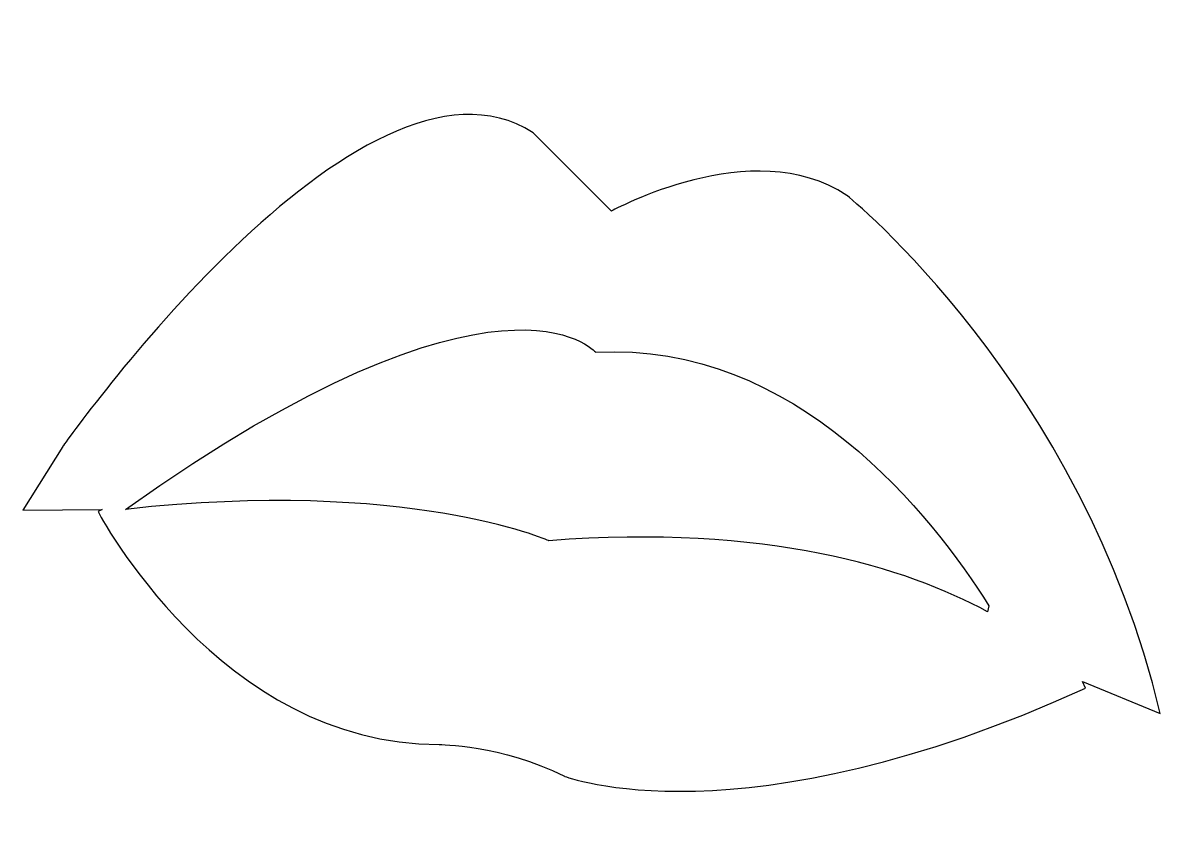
# Model space of a CAD drawing. Header units: centimetres. Extents: x -10.1 to 10.1, y -6.9 to 7.6.
import ezdxf

# ---------------------------------------------------------------- set-up
doc = ezdxf.new("R2010")
doc.units = ezdxf.units.CM
doc.header["$MEASUREMENT"] = 0
doc.layers.add('Camada 1', color=7, linetype='Continuous')

msp = doc.modelspace()

# ---------------------------------------------------------------- linework, layer by layer
at = {"layer": 'Camada 1'}
for points, knots in [([(-8.66012, -1.00063), (-8.66012, -1.00063), (-10.0641, -1.01219), (-10.0641, -1.01219), (-10.0641, -1.01219), (-10.0641, -1.01219), (-9.35721, 0.11189), (-9.35721, 0.11189), (-9.35721, 0.11189), (-9.35721, 0.11189), (-4.08626, 7.60468), (-1.03403, 5.66097), (-1.03403, 5.66097), (-1.03403, 5.66097), (0.35212, 4.27349), (0.35212, 4.27349), (0.35212, 4.27349), (0.35212, 4.27349), (2.85079, 5.66097), (4.51592, 4.55294), (4.51592, 4.55294), (4.51592, 4.55294), (8.67705, 1.22173), (10.0641, -4.60458), (10.0641, -4.60458), (10.0641, -4.60458), (8.68954, -4.0412), (8.68954, -4.0412), (8.68954, -4.0412), (8.68954, -4.0412), (8.74037, -4.16066), (8.74037, -4.16066), (8.74037, -4.16066), (2.63683, -6.93654), (-0.48047, -5.7153), (-0.48047, -5.7153), (-0.48047, -5.7153), (-1.59026, -5.15727), (-2.69741, -5.15727), (-2.69741, -5.15727), (-2.69741, -5.15727), (-6.58401, -5.15727), (-8.73232, -1.03803), (-8.73232, -1.03803), (-8.73232, -1.03803), (-8.73232, -1.03803), (-8.66012, -1.00063), (-8.66012, -1.00063)], [0, 0, 0, 0, 0.07692308, 0.07692308, 0.07692308, 0.07692308, 0.15384615, 0.15384615, 0.15384615, 0.15384615, 0.23076923, 0.23076923, 0.23076923, 0.23076923, 0.30769231, 0.30769231, 0.30769231, 0.30769231, 0.38461538, 0.38461538, 0.38461538, 0.38461538, 0.46153846, 0.46153846, 0.46153846, 0.46153846, 0.53846154, 0.53846154, 0.53846154, 0.53846154, 0.61538462, 0.61538462, 0.61538462, 0.61538462, 0.69230769, 0.69230769, 0.69230769, 0.69230769, 0.76923077, 0.76923077, 0.76923077, 0.76923077, 0.84615385, 0.84615385, 0.84615385, 0.84615385, 1, 1, 1, 1]), ([(-0.75503, -1.55239), (3.11728, -1.25465), (5.5687, -2.0284), (7.00832, -2.80929), (7.00832, -2.80929), (7.00832, -2.80929), (7.03062, -2.70232), (7.03062, -2.70232), (7.03062, -2.70232), (6.0465, -1.13876), (3.62273, 1.98697), (0.07488, 1.77882), (0.07488, 1.77882), (0.07488, 1.77882), (-1.5903, 3.71856), (-8.2474, -0.99793), (-8.2474, -0.99793), (-3.25367, -0.4426), (-0.75503, -1.55239), (-0.75503, -1.55239)], [0, 0, 0, 0, 0.16666667, 0.16666667, 0.16666667, 0.16666667, 0.33333333, 0.33333333, 0.33333333, 0.33333333, 0.5, 0.5, 0.5, 0.5, 0.66666667, 0.66666667, 0.66666667, 0.66666667, 1, 1, 1, 1])]:
    msp.add_open_spline(points, degree=3, knots=knots, dxfattribs=at)

doc.saveas('drawing.dxf')
